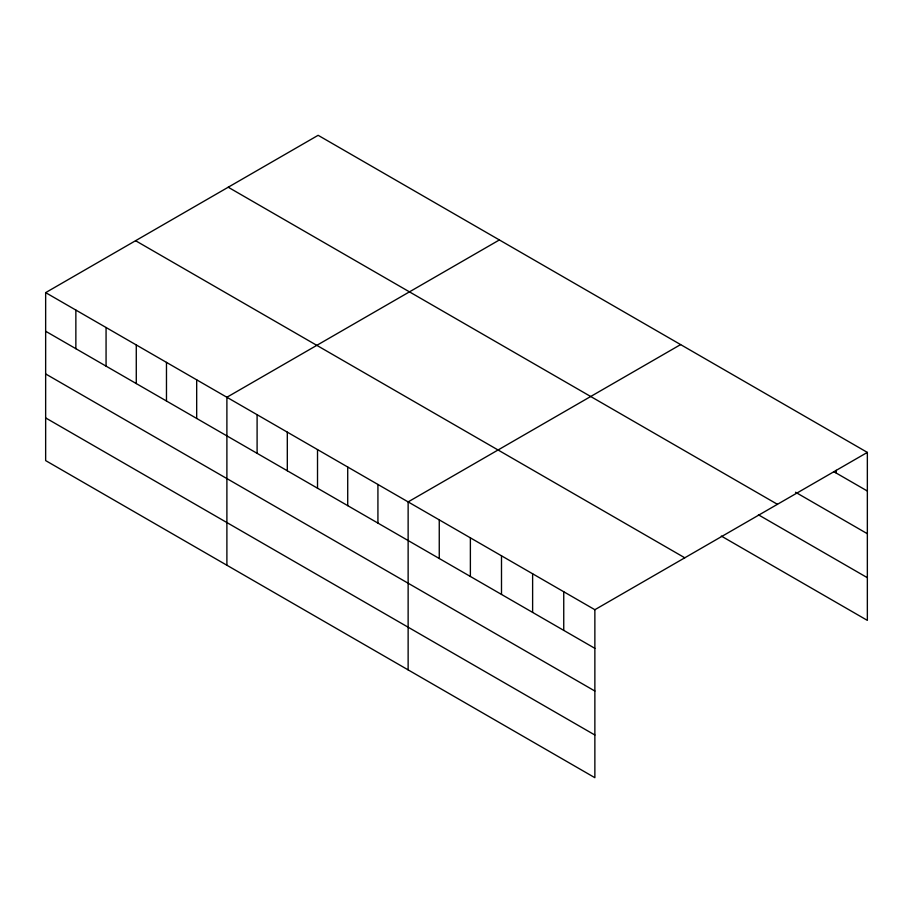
<?xml version="1.0" encoding="UTF-8"?>
<svg xmlns="http://www.w3.org/2000/svg" width="913" height="913" viewBox="0 0 913 913"><rect width="100%" height="100%" fill="white"/><g stroke="black" fill="none" stroke-linecap="round" stroke-linejoin="round"><path stroke-width="1.37" d="M45.65 292.628L594.865 609.713L594.865 777.693L45.65 460.597L45.65 292.628L318.135 135.307L867.35 452.403L867.35 620.372L721.316 536.068M499.377 239.948L226.892 397.258L226.892 565.238M680.619 344.589L408.134 501.899L408.134 669.88M594.865 609.713L867.35 452.403M833.831 471.679L867.35 491.023M795.531 492.244L867.35 533.717M228.216 187.222L777.431 504.307M758.418 514.806L867.35 577.689M135.569 240.712L684.784 557.797M45.65 331.248L594.865 648.344M45.65 373.942L594.865 691.027M45.65 417.914L594.865 735.011M836.228 470.298L836.228 473.06M563.743 591.75L563.743 630.369M532.621 573.775L532.621 612.406M501.499 555.812L501.499 594.431M470.378 537.837L470.378 576.468M439.256 519.874L439.256 558.505M377.925 484.461L377.925 523.092M347.716 467.022L347.716 505.654M317.519 449.584L317.519 488.215M287.31 432.146L287.31 470.777M257.101 414.707L257.101 453.327M196.683 379.819L196.683 418.451M166.474 362.381L166.474 401.012M136.277 344.943L136.277 383.574M106.068 327.505L106.068 366.136M75.859 310.066L75.859 348.698"/></g></svg>
